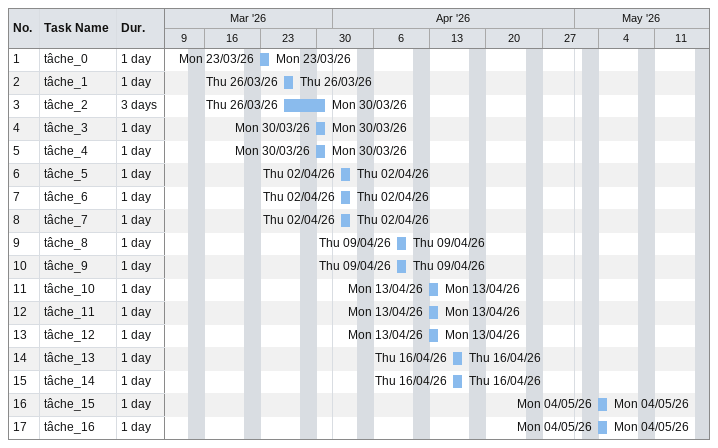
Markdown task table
| ID | Task | Duration | Start | Finish |
|---|---|---|---|---|
| 1 | tâche_0 | 1d | 2026-03-23 | 2026-03-23 |
| 2 | tâche_1 | 1d | 2026-03-26 | 2026-03-26 |
| 3 | tâche_2 | 3d | 2026-03-26 | 2026-03-30 |
| 4 | tâche_3 | 1d | 2026-03-30 | 2026-03-30 |
| 5 | tâche_4 | 1d | 2026-03-30 | 2026-03-30 |
| 6 | tâche_5 | 1d | 2026-04-02 | 2026-04-02 |
| 7 | tâche_6 | 1d | 2026-04-02 | 2026-04-02 |
| 8 | tâche_7 | 1d | 2026-04-02 | 2026-04-02 |
| 9 | tâche_8 | 1d | 2026-04-09 | 2026-04-09 |
| 10 | tâche_9 | 1d | 2026-04-09 | 2026-04-09 |
| 11 | tâche_10 | 1d | 2026-04-13 | 2026-04-13 |
| 12 | tâche_11 | 1d | 2026-04-13 | 2026-04-13 |
| 13 | tâche_12 | 1d | 2026-04-13 | 2026-04-13 |
| 14 | tâche_13 | 1d | 2026-04-16 | 2026-04-16 |
| 15 | tâche_14 | 1d | 2026-04-16 | 2026-04-16 |
| 16 | tâche_15 | 1d | 2026-05-04 | 2026-05-04 |
| 17 | tâche_16 | 1d | 2026-05-04 | 2026-05-04 |
